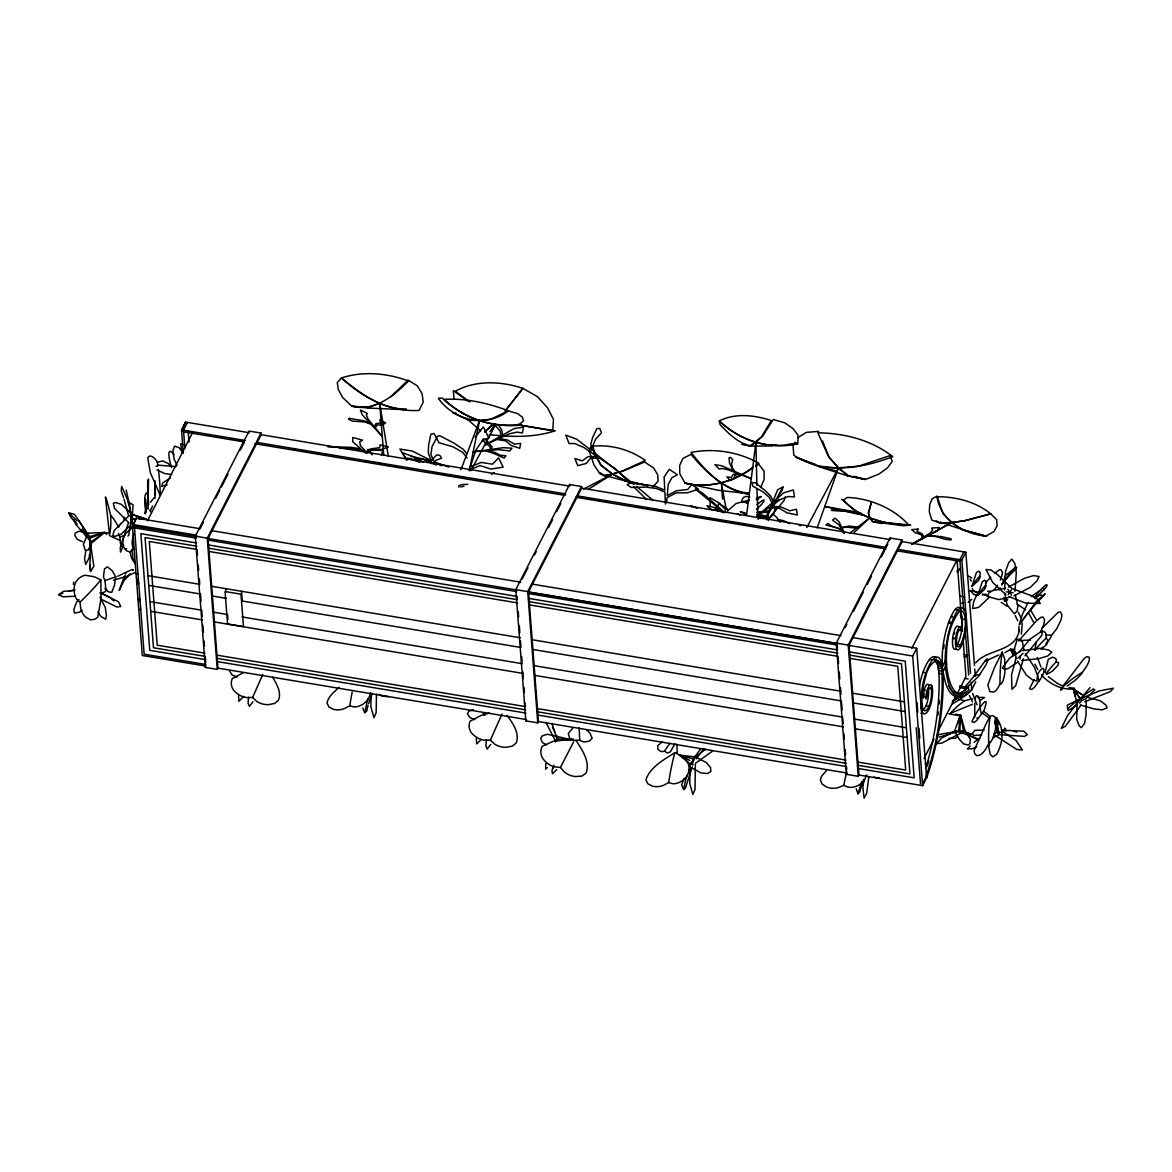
<?xml version="1.0" encoding="UTF-8"?>
<svg xmlns="http://www.w3.org/2000/svg" width="1172" height="1172" viewBox="0 0 1172 1172"><rect width="100%" height="100%" fill="white"/><g stroke="black" fill="none" stroke-linecap="round" stroke-linejoin="round"><path stroke-width="1.5" d="M376.461 694.19L376.168 712.591L373.956 717.703L370.879 706.731L371.055 694.073M695.362 763.822L695.04 789.401L692.828 794.513L689.751 783.541L690.03 763.646L679.57 755.149L695.304 756.951L692.711 761.947L692.813 765.155M1086.224 700.343L1086.063 714.817L1084.583 723.344L1081.404 727.68L1079.148 725.805L1076.672 719.095L1077.141 704.46M1018.966 626.185L1018.908 631.503L1019.347 629.716C1015.992 652.262 987.908 648.497 975.646 662.854M154.968 498.32L155.129 480.872M145.255 513.658A111.047 92.295 8 0 0 144.727 498.613L144.713 498.627A9.405 2.036 -89.9 0 1 146.031 493.266L146.94 492.958L148.082 495.727L145.255 513.658L145.914 512.032M545.83 763.529L545.61 769.154L547.236 767.601M953.656 732.983L959.839 731.108L960.513 715.081L955.576 714.188M1004.594 589.912L1005.517 571.438L1008.696 562.78L1011.832 559.103L1014.908 563.6L1016.3 572.844L1014.996 591.274M725.248 511.358L725.38 509.278L719.198 503.594L726.699 508.252L728.281 510.582M766.635 519.723L767.748 512.311L771.029 508.414M131.85 524.045L133.037 504.736L128.466 502.217L129.638 504.165M974.811 703.083L974.65 717.528M248.596 697.208L248.083 703.273L249.431 706.394L252.888 701.808M486.409 739.854L485.897 745.919L487.244 749.04L490.702 744.44M115.75 576.785L114.504 585.15L111.779 592.329L108.307 591.831A9.259 6.475 75 0 1 105.685 587.699L104.997 580.536A9.317 6.285 -86.6 0 1 103.517 576.023L104.513 568.801L107.414 566.867L112.116 570.603L115.75 576.785A111.135 12.995 -10.9 0 1 104.997 580.536M666.575 502.671L667.029 497.675L676.141 492.855L687.407 492.782L698.497 489.178L691.744 484.593L687.715 489.515L676.332 490.79L667.22 495.61L668.245 484.344L671.878 477.737L677.387 474.807L669.329 469.327L664.114 476.931L664.773 490.189L656.247 486.6L645.933 484.739L629.979 483.142L627.108 484.666L631.21 487.449L645.699 487.098L656.349 488.46L664.861 492.064L665.462 504.121M923.741 696.813L923.976 694.747A7.208 2.022 -80.6 0 1 924.195 693.414M930.92 688.55A7.208 2.022 -80.6 0 0 926.949 695.245L926.07 698.981L925.821 697.267A10.372 2.901 -80.6 0 1 928.429 686.953A10.372 2.901 -80.6 0 1 931.74 685.723A14.123 3.956 -80.6 0 1 929.22 708.518A20.569 5.757 -80.6 0 1 921.016 705.734A28.172 7.896 -80.6 0 1 925.983 672.787A39.072 10.944 -80.6 0 1 932.546 659.953A35.6 9.977 -80.6 0 1 942.347 666.106L942.962 672.083A92.442 25.901 -80.6 0 1 926.569 777.856L922.613 785.65L858.915 775.014L858.256 776.318L846.301 774.326L836.281 643.091L890.061 537.992L902.001 539.984L902.132 541.611L849.011 645.406L858.915 775.014M90.127 564.889L90.61 571.409L93.877 566.266L89.453 536.717L74.525 514.405L68.738 512.779L70.906 517.453L77.22 524.162M1045.116 672.582L1048.237 659.382L1052.617 657.14L1055.708 658.518A9.435 4.981 -50.6 0 1 1056.192 661.784A108.132 95.284 -30.2 0 0 1046.157 673.68M139.556 519.137L146.295 519.079L132.011 514.332L128.774 535.296L127.851 536.029M1020.079 659.118L1020.46 655.807L1023.068 653.346M1004.931 597.896L1004.565 600.987L1007.671 599.83M943.709 648.438L944.149 644.82M145.973 511.358L144.713 498.73M89.555 554.341L89.101 557.916L85.688 564.465L84.56 559.059L85.864 550.488M90.449 547.192L91.138 541.83L88.017 534.681L78.876 520.544M746.593 514.962L755.955 442.342L761.639 436.629L771.352 420.543C754.753 415.152 735.371 412.72 719.315 420.953L720.091 424.63C728.471 433.479 738.038 443.089 750.285 445.8L762.401 436.511L773.315 419.473L784.888 422.902L793.005 428.586L798.059 435.295L797.927 442.635C769.799 450.59 740.045 440.833 719.315 420.953C740.118 440.701 769.521 450.136 797.78 443.851L787.481 444.554M868.833 776.889L866.709 793.268L864.116 798.191L862.87 787.394L863.867 780.318M1012.535 656.261L1012.857 654.005M118.489 533.407A9.317 6.285 -86.6 0 0 119.822 536.908L120.511 544.072A9.259 6.475 75 0 0 121.39 545.932M367.862 698.541L364.712 712.708L362.763 707.976M686.733 775.366L683.584 789.518L681.635 784.786L684.375 778.281M73.353 584.359L73.719 582.001M1001.811 584.755L1005.986 574.866L1010.191 571.833A10.738 1.392 -40.3 0 1 1013.604 569.695L1014.806 570.09A128.817 121.199 47.9 0 0 1001.811 584.755C1003.715 582.337 1015.684 563.498 1016.695 567.731A10.753 0.982 -44.9 0 1 1014.82 570.09M136.201 519.167L131.147 519.196L132.011 514.332M995.731 722.626L996.566 717.967C1004.58 728.764 1002.968 743.151 996.669 754.314L992.801 756.936L990.164 754.241L988.802 747.018L989.725 742.081M976.232 702.76A101.949 52.579 5.6 0 1 975.148 699.772C976.159 690.03 980.861 699.889 979.924 704.431A11.105 3.062 78.7 0 1 979.675 707.595M469.313 470.807L479.568 420.631L490.951 419.18L508.267 410.845L517.628 413.628L522.375 417.173L523.562 420.909L519.342 424.454C491.039 427.941 462.53 417.847 442.152 398.026L438.328 398.304C453.798 420.294 485.809 428.425 508.326 410.845C488.006 402.978 466.104 398.202 444.232 399.344C464.786 419.078 493.515 428.19 521.716 425.055L518.478 424.381M1019.391 624.471L1036.883 600.855L1045.087 593.823L1041.762 597.647A218.915 213.612 65.7 0 0 1019.391 624.471L1022.16 614.948L1027.991 602.598M1021.354 634.155L1022.306 623.24M674.838 743.751L670.516 751.633A9.259 4.043 -49.6 0 1 667.102 752.995L664.524 751.106A111.135 88.222 -78.6 0 1 670.032 743.326M773.037 501.22L777.651 489.72L782.911 487.01L782.222 490.248L778.662 495.463M861.816 781.607L857.948 793.796L856.205 788.727M972.042 586.205L976.393 572.595L978.752 571.203L980.056 572.244A8.746 3.457 -56.7 0 1 979.646 576.272A80.531 70.745 -1.3 0 0 972.042 586.205L978.224 580.814A8.805 1.729 -51.5 0 0 980.026 576.858L979.646 576.272M977.931 595.215L982.283 581.605L984.656 580.228L985.945 581.253A8.746 3.457 -56.7 0 1 985.549 585.282A80.531 70.745 -1.3 0 0 977.931 595.215L984.114 589.838A8.805 1.729 -51.5 0 0 985.93 585.868L985.549 585.282M1036.297 641.729L1034.861 650.343A111.047 86.669 -13.8 0 1 1046.025 638.227A9.405 5.552 -59 0 0 1045.028 632.309L1042.802 631.21L1040.751 631.664M370.762 692.711L368.081 699.904L363.496 703.845A18.649 12.218 -53.9 0 1 353.871 706.936L349.798 705.764L344.348 708.65A18.649 14.474 -40.1 0 1 333.39 709.28L328.951 706.95L327.003 702.995C328.394 696.285 334.298 691.788 339.118 687.378M995.16 724.12L996.566 717.967L999.159 724.237M368.096 705.207L366.646 711.228L364.712 712.708M756.76 514.801L766.444 517.658L768.832 510.904L773.124 506.524L775.454 507.359L773.857 513.732L768.29 519.518M1023.405 658.781L1015.626 685.825L1011.934 689.297L1011.524 674.867L1016.139 657.932M553.184 766.429L551.968 770.722L552.525 773.725L556.671 769.682M118.694 527.166L118.987 526.155M931.74 685.723L930.92 688.55A10.958 3.062 -80.6 0 1 928.957 706.233L929.22 708.518M866.797 774.985L863.53 781.929L858.446 785.343A18.649 13.463 -47.1 0 1 848.045 787.159L843.737 785.387L837.965 787.687A18.649 15.412 -31.1 0 1 826.597 786.998L822.129 784.083L820.371 779.849L821.469 776.406L826.568 770.414M129.125 530.931L130.663 525.891M131.953 515.753L132.729 519.167L131.689 522.522L129.359 502.891L128.466 502.217M128.539 522.595L120.247 547.69L120.496 552.144L123.602 544.877M553.052 768.319L553.99 765.331M368.682 703.522L372.198 693.399M692.227 766.84L685.517 788.038L683.584 789.518M688.491 770.37L691.436 762.064M785.328 496.708L783.922 500.678L779.307 506.099M817.162 527.913L838.463 467.848L828.97 457.021L822.524 440.994M957.509 723.461L960.513 715.081L965.113 731.035L970.328 739.21L969.991 743.839L967.969 744.967L963.662 743.912L959.341 739.356L954.55 731.167L960.513 715.081L963.706 731.548L971.412 734.375M1041.762 597.647L1041.996 595.142L1038.685 595.42A18.488 3.721 -42.4 0 0 1035.11 597.398M1062.638 686.558L1084.144 658.518L1086.678 656.701L1089.096 657.17L1089.374 659.587A18.649 5.64 -47.8 0 1 1085.726 667.601L1081.097 674.252A18.649 2.534 -37.8 0 1 1074.724 680.624L1067.121 686.089M381.34 455.014L382.995 450.634L367.451 449.462L372.271 454.795M460.889 469.826L479.568 420.631L468.17 420.03L452.802 412.69L456.304 413.233M863.588 779.336L859.603 792.257L857.948 793.796M957.172 572.361A87.797 82.597 47.9 0 1 958.242 571.321L958.154 570.823M1035.198 598.775A186.7 175.639 47.9 0 1 1044.018 589.75L1043.842 588.681M949.496 622.962L949.979 621.746M124.481 576.214L119.222 590.41L123.983 580.58A101.949 42.514 35.2 0 0 125.389 575.774M782.911 487.01L766.444 517.658L771.718 504.502M1000.331 580.067L1001.005 578.382A17.375 7.97 -57 0 0 1002.382 572.2L1000.961 569.68L999.042 569.929L994.808 573.255M760.657 487.64L764.144 479.26L764.071 471.085L758.753 464.273L755.75 466.09M689.18 766.884L690.542 763.617M589.589 449.535L590.629 447.133L592.329 450.151M555.323 742.023L556.773 738.741L552.041 723.446M994.501 722.597L996.566 717.967L999.027 734.551L992.992 737.877M150.294 510.846L152.536 506.055M952.44 703.771A92.442 58.644 -4.4 0 0 971.749 689.619A92.442 25.872 -80.5 0 1 945.496 667.19L946.478 665.095C945.877 647.091 947.826 626.932 958.886 612.033A25.008 7.003 -80.5 0 1 965.215 619.519A17.404 4.878 -80.5 0 1 960.395 644.878L960.513 647.442A14.123 3.956 -80.5 0 1 955.605 639.15A10.372 2.901 -80.5 0 1 958.227 628.822A10.372 2.901 -80.5 0 1 961.523 627.591L961.128 630.683L960.41 629.95A7.208 2.022 -80.5 0 0 956.586 638.462L952.631 638.652A10.372 2.901 -80.5 0 1 958.125 626.434M988.743 743.575L985.93 748.82A18.649 7.94 -70.5 0 1 979.572 755.193L976.642 755.676L974.591 753.449L974.093 750.519L986.765 722.348L990.091 716.502L992.435 715.55L995.174 717.088L995.673 728.339L994.222 734.155A18.649 4.849 -80.5 0 1 990.574 742.169L988.743 743.575A225.507 155.627 34.8 0 1 990.091 716.502L984.011 711.448M942.493 666.414L942.156 660.232A35.6 9.962 -80.5 0 1 948.588 622.405A39.072 10.929 -80.5 0 1 955.151 609.572L958.139 610.07A28.172 7.882 -80.5 0 1 966.211 617.512L965.215 619.519L962.227 619.021A25.008 7.003 -80.5 0 0 959.004 610.612M999.13 590.058L1000.199 587.963M205.32 667.41L195.299 536.175L249.079 431.076L261.019 433.069L261.151 434.695L208.03 538.49L217.933 668.113L217.274 669.402L205.32 667.41L205.994 666.121L142.295 655.485L132.377 525.876L136.362 518.097L200.06 528.718L203.357 522.302M183.315 453.315L181.514 429.86L185.498 422.067L249.197 432.702M181.645 431.472L185.498 422.067M187.491 422.403L183.506 430.183L184.883 448.187M147.423 520.837L192.633 432.468M215.663 498.232L219.765 490.218M221.405 487.01L227.983 474.177M240.289 450.107L244.391 442.093M217.274 669.402L207.239 538.168L261.019 433.069M515.783 589.633L569.563 484.534L581.517 486.527L581.634 488.153L528.513 591.948L538.417 721.556L537.758 722.86L525.818 720.868L515.783 589.633L527.722 591.626L581.517 486.527M522.199 578.968L527.942 567.731M534.52 554.898L536.161 551.69M548.467 527.634L552.569 519.606M556.685 511.593L560.787 503.564M525.818 720.868L526.477 719.564L217.933 668.113M774.707 502.759L773.183 505.762L778.677 499.345M845.159 627.606L846.799 624.398M853.363 611.564L863.207 592.314M867.324 584.301L871.426 576.272M881.271 557.022L885.373 548.994M577.65 495.932L886.193 547.397L887.79 544.277M858.256 776.318L848.22 645.083L902.001 539.984M849.129 647.032L849.788 645.728M846.301 774.326L846.975 773.022L538.417 721.556M911.816 648.336L957.026 559.982L962.461 631.063M963.838 551.895L959.853 559.689L963.706 610.041M922.613 785.65L912.71 656.027L916.694 648.248L852.996 637.627M970.489 673.197L961.846 560.011L965.831 552.232L902.132 541.611M940.691 663.572L942.171 660.656M942.391 666.472L946.126 659.191L946.551 664.861L942.947 671.937M924.019 758.562L933.894 739.283M937.996 731.255L965.948 676.625L963.018 638.344M922.496 784.024L926.481 776.245M975.734 681.84L971.749 689.619L971.192 682.324M951.972 617.336L952.484 616.369M806.805 527.532L838.463 467.848L858.519 466.192L890.222 455.556L892.2 461.329L887.6 467.775L878.927 474.103L865.39 479.451L847.927 475.964L819.975 467.042L795.876 457.168L815.36 464.361M1040.516 631.869L1043.065 626.375A18.679 8.57 -57 0 0 1044.53 619.739L1043.021 617.029L1040.956 617.292L1036.4 620.867L1018.571 640.967M921.016 705.734L922.012 703.859A25.008 7.003 -80.6 0 1 925.69 676.815C927.638 664.055 942.229 650.343 941.951 673.871A89.277 25.008 -80.6 0 1 928.707 768.407L926.363 775.293L926.569 777.856A92.442 58.644 -4.4 0 0 926.715 774.824M1005.737 598.789L1004.565 600.987L1004.067 597.53M470.836 470.748L495.683 424.44M978.224 591.948L973.727 601.47L972.555 608.634L978.679 607.36L989.783 596.812M1002.221 652.072L994.501 667.513L987.776 685.063L989.93 691.67L994.09 691.949A18.752 7.457 -79.1 0 0 1000.038 683.745A222.109 186.407 38.1 0 1 1002.221 652.072L1004.8 659.484L1004.8 673.006A18.664 3.633 -85.9 0 1 1002.558 681.855L1001.269 683.789L1000.024 683.745M981.491 713.938L977.228 719.872A9.259 3.487 -54 0 1 973.888 722.523L972.028 721.674C973.888 714.964 992.362 687.73 983.938 710.422A9.317 2.901 -67.7 0 1 981.491 713.953A111.135 31.175 34.3 0 1 980.202 707.199M1038.963 680.976A111.135 31.175 34.3 0 1 1037.674 674.222C1044.062 663.162 1045.981 670.238 1041.395 677.46A9.317 2.901 -67.7 0 1 1038.963 680.976L1034.7 686.909A9.259 3.487 -54 0 1 1031.36 689.561L1029.485 688.711L1034.334 679.452M132.817 570.632L133.344 569.724L131.982 569.533L117.786 576.228M923.389 698.102L922.833 696.769A10.372 2.901 -80.6 0 1 925.441 686.455A10.372 2.901 -80.6 0 1 928.751 685.224M1006.279 598.086L1004.565 600.987L1007.085 599.273M1008.125 594.761L1011.275 589.809M429.67 462.413L436.643 454.868L439.822 455.41L441.566 458.193L434.871 460.743L431.97 463.76M795.026 442.137L793.048 445.17L793.81 455.278C823.696 474.85 861.288 468.727 892.727 456.684C871.763 440.013 844.309 433.201 817.88 432.805L828.853 457.153L838.463 467.848L847.927 475.964M973.727 676.478L986.399 659.177L987.307 658.84L987.703 660.539A15.558 3.926 -55.6 0 1 985.916 664.934L979.646 674.618A15.529 3.164 -42.5 0 1 977.477 677.416L968.189 686.279L964.615 687.525L973.727 676.478A145.768 31.087 38 0 1 979.646 674.618M997.621 585.18L994.12 589.97M489.955 431.604L495.038 424.074M693.121 759.309L700.329 749.186M696.417 758.767L703.786 748.542M1080.965 705.251L1065.319 726.288L1061.305 728.369L1067.663 715.447L1080.364 698.732L1099.541 690.865L1113.4 688.228L1110.323 691.597L1084.686 701.794M1034.744 597.559C1034.7 596.123 1049.218 579.569 1046.743 586.322A15.588 1.436 -44.9 0 1 1044.018 589.75M130.107 573.797L127.411 577.02A11.105 1.216 -51.5 0 1 123.983 580.58M475.129 437.01L483.391 426.916L488.856 438.02L482.293 440.775L475.993 449.843L470.236 466.969L481.062 462.442L492.606 464.156L498.583 457.812L503.169 467.115L490.922 469.108L480.007 465.577L469.181 470.104M1041.762 628.485L1058.316 612.18L1060.382 611.916L1061.905 614.626A18.679 8.57 -57 0 1 1060.426 621.277L1056.792 628.573L1051.636 635.268A18.796 7.428 -42.6 0 1 1048.354 641.084L1045.878 644.161M1079.602 703.185L1081.727 700.592L1086.239 698.527M504.898 411.064L522.976 388.357C501.25 381.178 475.832 379.86 455.293 391.228L469.84 401.923M150.514 502.158L154.396 497.485M243.703 696.388L238.898 701.252L238.531 695.67M480.564 740.162L476.696 743.898L476.33 738.316M1019.23 651.954L1030.085 639.077L1042.245 630.844L1041.805 635.327L1024.943 655.807M958.242 571.321L959.809 568.918L956.923 570.94M1079.529 699.904L1090.033 687.612M769.447 517.57L778.149 507.447M505.645 410.522L522.873 388.313L537.45 396.663L547.456 407.636L553.462 419.4L552.788 430.813L519.826 425.084M727.504 510.992L736.045 503.564L741.422 502.099M78.905 599.493L76.663 602.012L73.836 609.323L74.349 613.029L79.359 612.253L82.113 610.187M985.418 582.938L990.721 577.254M653.126 486.673L658.122 481.165L657.682 474.631L653.566 467.98L644.615 462.017L622.508 471.305L604.562 475.92L599.786 473.635L593.97 464.918L589.077 450.751M1077.2 702.643L1083.954 695.362L1093.3 688.931L1094.838 689.839L1087.426 697.281M968.541 686.558L965.889 689.4A89.277 24.978 -80.5 0 1 948.646 685.723M119.354 525.173L120.965 523.474M970.196 745.978L967.339 748.893L972.599 748.703L976.759 746.623M390.965 396.737L408.032 380.109L417.32 385.837L422.052 393.602L423.253 402.069L419.093 410.449C389.705 412.105 362.426 397.528 341.477 377.941L337.287 382.541L338.312 389.573L342.795 397.63L351.776 406.157C374.337 412.017 393.807 395.916 408.559 380.988C387.287 373.121 363.13 370.806 341.36 377.985C359.877 392.898 381.427 409.643 406.435 408.984M100.777 532.777L104.425 532.513L91.24 543.369L88.457 549.8L85.395 550.562L83.388 544.438L87.9 533.172L104.425 532.513L106.652 534.461M974.122 742.272L979.792 738.155M1017.853 658.268L1020.46 655.807M1062.784 688.579L1060.616 690.22L1061.715 687.92A225.507 155.627 34.8 0 1 1082.166 672.391M129.418 526.331L120.906 534.329L114.944 536.351L112.776 535.677L114.124 530.535L129.257 515.46M854.168 532.469L869.741 517.863L883.468 522.316L908.652 524.895C893.621 508.179 869.551 498.217 847.253 497.426L843.371 500.078C860.321 518.903 886.325 524.631 910.659 525.159L903.187 525.73L872.832 521.657L869.741 517.863L868.481 513.277L871.338 502.363L868.408 512.955L869.741 517.863L872.788 521.745L881.989 523.562L879.22 521.862M1041.41 648.585L1042.977 647.164M1031.214 596.651L1037.323 592.256A15.514 2.007 -40.3 0 1 1041.468 589.56M484.856 431.75L493.295 424.088L484.534 431.941M132.641 527.166L125.36 533.875L123.075 538.285A18.664 10.797 -64 0 0 124.144 547.969L126.649 550.84L130.165 551.997A18.752 13.918 -71.7 0 0 135.205 562.941M756.966 504.531L760.262 502.026A7.354 1.392 -36 0 1 763.968 499.873C765.228 501.47 758.548 507.183 756.643 509.63A87.797 11.72 63.3 0 1 756.555 509.029M572.756 728.12L568.317 733.555L569.519 737.789A9.259 7.208 53.6 0 0 573.65 740.484L579.686 740.118A9.317 8.072 35.4 0 0 584.432 741.905L589.252 741.187L592.153 738.14L589.897 733.115L586.264 729.643M968.204 602.291L971.808 599.375M82.641 528.103L89.453 536.717L104.425 532.513L91.138 541.83L76.019 524.675L73.646 519.738L74.158 520.383M1041.205 649.449L1046.464 644.644A9.376 3.765 -52.3 0 0 1047.387 639.238L1046.025 638.227M849.422 533.436L869.741 517.863L856.673 512.018L841.862 499.345L844.909 501.133M951.708 733.306L954.55 731.167L965.113 731.035M712.664 751.003L695.743 763.089M705.734 749.23L692.608 758.738L679.57 755.149L683.173 758.079M157.883 465.855A218.915 178.715 -62.4 0 0 157.312 462.251L162.835 460.904L168.094 463.482A18.488 9.654 64.6 0 1 170.687 465.885M953.612 637.964L952.631 638.652A14.123 3.956 -80.5 0 0 956.059 648.878M75.36 596.255L63.083 596.782L58.6 594.702L63.449 591.347L74.276 590.38M1077.053 705.295L1068.044 710.51L1067.619 708.723L1076.233 701.296L1083.455 697.472M662.297 741.905L657.682 745.714L657.961 749.333L660.568 751.369A9.317 5.831 -44.5 0 0 664.524 751.106M1018.468 661.697L1008.55 668.274L1004.917 669.578L1002.309 667.967L1009.751 657.975L1021.032 650.87M957.524 736.836L955.209 738.331L948.881 738.404M668.67 782.574L663.22 785.46A18.649 14.474 -40.1 0 1 652.262 786.09L647.823 783.76L645.875 779.805C650.313 766.884 663.953 759.72 674.852 752.644C681.562 755.691 688.272 760.716 689.927 768.29L686.953 776.714L682.368 780.669A18.649 12.218 -53.9 0 1 672.743 783.746L668.67 782.574A225.507 113.611 79.8 0 1 674.852 752.644M752.893 467.145C733.936 482.117 708.752 488.841 685.063 483.098L679.804 473.825L679.657 465.46L682.983 458.428L690.997 454.311C706.086 472.404 724.779 490.409 748.967 494.335M755.911 465.211L758.929 463.277C738.58 451.879 714.026 447.894 691.128 452.407C705.515 471.437 724.164 490.819 749.289 493.222M367.217 452.949L371.993 449.96L381.296 449.462L388.43 447.059L380.168 444.833L379.669 447.675L370.953 448.832L366.177 451.821L360.507 445.668L359.687 441.932L362.573 440.13L352.699 437.478L352.772 441.829L361.005 448.993L351.849 447.382L328.028 446.591M588.139 489.413L612.531 474.089L622.508 470.88L645.376 460.493C630.053 449.477 610.524 444.173 591.743 446.312L600.972 465.196L612.531 474.089L625.936 481.209L648.028 485.648M797.971 437.581L806.336 432.38L818.642 431.369M745.319 444.422L741.832 444.305L749.802 446.107L755.955 442.342L756.863 485.355M752.746 467.906C733.423 482.102 708.547 488.739 684.931 483.098L718.187 490.262L749.128 493.705M979.997 700.373L984.627 697.472L981.081 697.355A18.649 2.989 -15.3 0 0 978.063 697.721M491.478 474.264L494.408 472.55M170.614 477.722L162.674 482.981L161.795 486.409L167.127 484.842M1005.019 652.614L1010.498 649.42L1014.849 649.493M985.198 661.242L998.749 654.972M912.226 544.16L921.719 538.973M926.466 536.38L929.63 534.652M934.377 532.059L951.781 522.536L964.864 520.558L990.809 513.863C975.807 501.733 956 496.65 936.955 496.723C940.823 520.866 964.131 534.095 986.721 536.322L961.45 529.275M1008.433 587.099L1024.68 578.206L1033.616 575.569L1038.978 576.478L1036.898 580.843L1030.393 587.348L1013.941 595.889M911.757 544.277L951.781 522.536L964.512 520.895L990.75 513.805L996.61 519.621L997.138 525.759L993.973 531.561L985.828 536.102L962.534 529.847L951.781 522.536L942.991 513.702L937.043 496.034L932.106 498.876L929.718 504.575L929.279 511.71L931.74 520.016L940.867 523.327L951.781 522.536L940.955 523.239L936.091 520.793M756.438 499.521L761.39 496.547L756.467 497.983M583.392 489.178L612.531 474.089L626.302 481.194L647.808 485.618M955.986 730.669L941.614 738.038L936.618 743.693L942.054 743.033L963.706 731.548L959.839 731.108M1046.508 674.559L1052.441 671.102L1057.759 665.55A9.376 2.959 -48.3 0 0 1058.463 662.693L1056.192 661.784M1081.712 698.248L1067.326 705.134L1067.619 708.723M134.868 572.581L127.103 576.243L113.479 580.199M156.066 466.353L158.557 465.196L176.108 466.573M923.785 696.358L922.833 696.769L926.774 696.857M243.219 672.787L232.305 678.573C230.108 683.276 231.543 688.887 235.499 692.154A18.649 17.14 24.1 0 0 246.457 697.545L252.625 697.516L256.888 701.486A18.649 16.672 -8.1 0 0 268.447 704.636L274.6 703.478L278.482 700.182C281.676 692.154 276.68 684.023 272.622 677.27M972.423 704.284L950.36 713.308A225.507 97.979 87 0 1 964.644 700.797L970.68 699.171A18.649 2.989 -15.3 0 1 972.643 698.732M388.357 456.509L379.699 403.168L368.462 407.592L352.054 406.201L368.858 408.076L404.794 409.673M82.641 541.801L77.191 539.281L74.92 535.56L75.169 533.143L79.139 531.194L87.9 533.172L89.555 538.27L104.425 532.513M406.201 460.171L409.482 458.941M58.6 594.702L62.922 593.105M68.752 591.128L75.111 589.912M473.385 709.675L469.005 711.126L467.408 713.777L469.913 717.572L474.792 719.667M100.25 593.31L105.041 591.875L105.905 590.791L105.055 588.154M939.08 737.1L950.404 733.892M489.486 713.089L481.018 715.433L470.104 721.22C467.921 725.922 469.342 731.533 473.312 734.8A18.649 17.14 24.1 0 0 484.27 740.191L490.423 740.162L494.687 744.132A18.649 16.672 -8.1 0 0 506.245 747.282L512.398 746.125L516.295 742.828C519.826 732.925 512.706 723.168 507.11 715.477M982.239 594.98L986.033 594.145M756.834 512.237L768.832 510.904M1010.733 597.017L998.72 599.581L987.278 596.475L988.934 592.842L993.021 590.454L1005.224 588.227M460.64 486.893L464.039 486.263M599.551 472.536L604.767 475.495L612.531 474.089L600.87 465.269L594.043 453.183M937.146 734.873L956.03 731.518M748.688 501.308L741.993 502.349C741.217 499.155 744.191 495.317 747.604 496.694A7.457 2.183 3.1 0 1 749.816 497.118M125.155 548.921L126.605 548.701M960.527 603.404L963.604 602.965M1022.76 650.636L1040.106 648.321L1048.457 650.02L1051.885 652.174L1047.753 655.983L1038.905 658.62L1021.618 660.568M757.317 512.618L767.748 512.311L768.29 520.602M963.999 656.965L966.797 656.628M339.997 448.319L353.006 448.393L362.163 450.004L366.089 453.403M467.804 484.27L461.548 484.666L458.75 485.867L458.955 487.2M981.667 734.961L973.58 735.474L972.262 733.672L975.016 730.229L984.099 730.185M131.147 519.196L135.937 519.152M776.787 444.759L769.74 444.833M757.039 499.609L757.903 499.594A8.277 0.879 -5.2 0 0 757.742 499.345L757.215 499.213A7.53 0.806 -5.2 0 0 756.365 499.14M749.802 446.107L772.275 445.931M139.146 519.137L146.295 519.079L132.26 514.728M575.921 740.265C581.986 749.758 590.454 761.595 586.044 773.227L581.869 776.098L575.657 776.553A18.649 17.053 10.8 0 1 564.377 772.011L560.421 767.455L554.429 766.84A18.649 17.038 45.2 0 1 544.218 760.262C540.6 756.526 539.75 750.798 542.27 746.198L553.155 741.349L573.504 739.019M556.773 738.741L571.833 740.147M1002.192 730.273L1023.698 731.138L1027.302 734.683L1024.401 736.412L999.027 734.551L997.02 732.28L996.566 717.967M407.358 458.442L410.859 458.604M414.361 458.75L423.107 459.116L431.091 461.123M819.975 467.042L838.463 467.848L848.543 475.803L865.39 479.451L854.124 476.33M1001.723 730.39L1006.748 730.698M958.989 715.653L948.837 713.88M327.647 446.473L334.401 446.972M120.672 540.702L109.597 535.604L105.421 496.957L106.432 499.565A18.649 1.392 77.2 0 1 109.157 509.161L110.578 515.211A225.507 117.478 -23.5 0 1 109.963 533.26M1068.952 687.642L1074.592 688.198M388.591 696.739L381.984 696.051L378.908 694.366M489.325 434.622C511.182 437.112 534.095 437.713 555.206 430.769L520.192 425.26M799.158 525.378L800.784 525.613M1013.721 649.801L1010.498 649.42L1013.238 655.412M171.742 474.499L165.032 473.664L156.989 469.987M1006.235 591.816L1013.15 592.724M546.577 744.894L542.431 742.506L540.702 738.653L542.109 735.913L547.412 734.243L571.643 739.825M858.519 512.398L824.78 506.465L842.243 510.567L831.344 510.128L832.12 510.553L843.972 510.977L864.16 515.416M862.46 514.596L839.958 509.893L861.493 513.365M261.151 434.695L569.695 486.16L569.563 484.534M581.634 488.153L890.178 539.618L890.061 537.992M181.514 429.86L245.212 440.482M257.166 442.474L565.71 493.939M898.148 549.39L961.846 560.011M230.488 438.797L234.092 439.397M237.696 439.998L241.315 440.599M293.586 449.315L297.19 449.916M300.808 450.517L304.412 451.117M308.016 451.718L311.62 452.319M315.224 452.919L318.828 453.52M322.432 454.121L326.036 454.721M363.906 461.036L367.51 461.651M371.114 462.251L374.718 462.852M378.322 463.453L381.925 464.053M385.529 464.654L389.148 465.255M392.752 465.855L396.356 466.456M434.211 472.77L437.815 473.371M441.419 473.971L445.023 474.572M448.642 475.173L452.245 475.773M455.849 476.374L459.453 476.975M463.057 477.575L466.661 478.176M504.517 484.505L508.121 485.105M511.739 485.706L515.343 486.307M518.947 486.907L522.551 487.508M526.155 488.109L529.759 488.709M533.363 489.31L536.966 489.911M582.045 497.426L585.648 498.027M589.252 498.627L592.856 499.228M596.46 499.829L600.079 500.429M603.683 501.03L607.286 501.645M637.934 506.743L641.538 507.359M645.142 507.959L648.746 508.56M652.35 509.161L655.954 509.761M659.572 510.362L663.176 510.963M666.78 511.563L670.384 512.164M673.988 512.765L677.592 513.365M708.24 518.478L711.843 519.079M715.447 519.679L719.051 520.28M722.67 520.881L726.274 521.481M729.878 522.082L733.482 522.683M737.085 523.283L740.689 523.884M744.293 524.499L747.897 525.1M778.545 530.213L782.163 530.813M785.767 531.414L789.371 532.015M792.975 532.615L796.579 533.216M800.183 533.817L803.787 534.417M807.391 535.018L811.009 535.619M814.613 536.219L818.217 536.82M841.657 540.732L845.261 541.332M848.865 541.933L852.469 542.533M856.073 543.134L859.677 543.735M863.281 544.335L866.884 544.936M870.503 545.537L874.107 546.137M877.711 546.738L881.315 547.353M911.963 552.452L915.566 553.067M919.17 553.667L922.774 554.268M926.378 554.869L929.997 555.469M933.601 556.07L937.204 556.671M940.808 557.271L944.412 557.872M948.016 558.473L951.62 559.073M183.638 431.809L244.084 441.888M254.895 443.69L565.065 495.434M575.877 497.236L886.047 548.965M896.858 550.781L959.971 561.3L959.15 559.571M948.588 622.405L951.576 622.903A39.072 10.929 -80.5 0 1 958.139 610.07M958.535 627.093L961.523 627.591L960.762 630.507L957.773 630.009M956.835 645.245A10.958 3.062 -80.5 0 0 957.407 644.366L960.395 644.864A10.958 3.062 -80.5 0 1 956.586 638.462M212.015 530.711L520.558 582.176M532.498 584.169L841.042 635.634M196.75 535.208L133.051 524.573L133.169 526.199M195.299 536.175L207.239 538.168M836.281 643.091L848.22 645.083M132.377 525.876L196.076 536.498L196.207 538.124L132.509 527.503L136.362 518.097M208.03 538.49L516.574 589.956M528.513 591.948L837.057 643.413L837.438 648.277M849.011 645.406L912.71 656.027M528.396 592.124L837.16 643.618M933.967 659.763L936.941 660.261M937.922 660.642L934.948 660.144L937.937 665.652L938.962 673.373A89.277 25.008 -80.6 0 1 925.719 767.909M919.449 685.869A28.172 7.896 -80.6 0 1 922.994 672.288A39.072 10.944 -80.6 0 1 929.572 659.455L932.546 659.953M935.842 660.949L938.831 661.433M516.691 591.582L208.147 540.116L208.689 537.201M528.645 593.574L837.189 645.04M936.648 662.136L939.636 662.634M937.351 663.718L940.34 664.202M937.937 665.652L940.926 666.15M196.574 542.988L140.845 533.685L149.752 650.343L205.496 659.631M208.528 544.98L517.072 596.445L517.321 599.683L208.763 548.218M529.012 598.438L837.555 649.903M849.51 651.896L905.238 661.184L914.16 777.842L858.417 768.539M938.406 667.923L941.394 668.421M196.823 546.225L145.064 537.596L153.488 647.764L205.246 656.393L205.745 662.869M529.261 601.676L837.804 653.141M849.744 655.133L901.502 663.762L909.926 773.93L858.168 765.301M938.757 670.516L941.731 671.014M209.012 551.455L517.57 602.921M529.51 604.913L838.053 656.379L838.581 663.352M849.993 658.371L897.767 666.341L905.692 770.033L857.919 762.064M938.962 673.373L941.951 673.871M964.585 678.383L968.204 678.984M922.994 672.288L925.983 672.787M967.969 687.393L959.678 686.016L959.809 687.627L966.446 688.74M211.678 586.293L520.222 637.758M136.04 573.679L138.032 574.016M147.98 575.672L199.738 584.301L199.343 579.071M532.176 639.751L840.72 691.216M852.659 693.209L904.418 701.838M136.772 583.392L138.765 583.729M148.727 585.385L200.485 594.028L201.027 601.221M212.425 596.021L226.357 598.335M532.908 649.478L841.467 700.944M853.406 702.936L905.165 711.565M138.018 599.595L140.01 599.918M149.957 601.588L201.716 610.216L202.214 616.706M213.656 612.209L227.602 614.538L227.969 619.402M241.959 616.926L522.214 663.674M534.154 665.667L842.697 717.132M854.637 719.125L906.396 727.753M138.765 609.323L140.757 609.66M150.705 611.315L202.463 619.944M214.403 621.936L522.946 673.402M534.901 675.394L843.444 726.86M855.384 728.852L907.143 737.481M204.997 653.156L157.224 645.186L149.298 541.493L197.072 549.463L197.467 554.693M216.937 655.148L525.495 706.613L525.217 703.112M537.435 708.606L845.979 760.071M217.186 658.386L525.73 709.851M537.684 711.843L846.228 763.309M217.435 661.623L525.979 713.089M537.933 715.081L846.477 766.547L846.726 769.784M205.862 664.495L144.156 654.196L134.502 527.825M873.667 777.124L879.601 778.12M757.332 514.23L767.528 516.207M963.692 654.416L967.706 655.588M411.152 456.362L421.627 458.633L436.38 464.962M968.365 590.278L977.844 592.402M105.758 532.557L108.923 533.26M745.158 512.867L740.221 511.725L746.549 514.845M434.285 461.929L448.905 467.115M632.983 482.102L638.125 483.391M959.765 595.947L963.267 596.841M604.767 475.495L626.302 481.194M1086.62 697.164L1100.405 700.797L1105.972 705.134L1107.101 707.888L1102.134 709.807L1093.769 708.884L1080.232 704.958M1013.458 731.108L1016.871 732.148M830.318 469.283L835.504 470.88M823.623 467.101L828.575 468.756M946.698 524.367L959.809 528.718M975.91 595.024L973.566 594.233L970.812 591.128M964.644 700.797L960.601 699.699A18.649 4.937 -2.6 0 0 958.945 699.45M982.385 594.014L988.45 596.152M968.512 576.141L971.866 577.986M965.918 732.339L970.65 734.082M977.316 738.624L958.506 731.606L960.513 715.081L960.732 718.407M940.545 522.053L945.159 523.781M690.103 766.942L689.37 766.678L694.381 758.811L694.776 756.277L695.304 756.951M1009.019 596.651L1025.852 603.155L1040.238 603.463L1037.777 599.288L1030.774 595.435L1012.066 588.564L997.548 574.632L990.882 569.944L986.004 569.489L992.64 582.352L1006.001 594.761M419.972 462.457L411.694 459.102L405.629 458.076L402.186 452.597L414.053 457.021L423.033 462.266M1004.448 728.149L1005.591 728.618L1002.426 732.339L997.02 732.28L993.578 734.434L1016.871 749.523L1022.365 749.919L1016.109 740.543L1001.884 731.035M976.774 592.505L973.126 590.234L972.247 588.417M236.993 677.02L232.1 674.926L229.595 671.131M1063.37 686.162L1057.964 683.803L1048.325 676.713M746.74 503.315L743.634 501.25M969.522 735.708L976.803 739.21M100.25 592.68L109.758 597.383L113.918 600.943M100.499 592.842L118.475 601.807L120.789 606.51L116.819 606.993L100.499 598.921M756.79 516.339L761.024 518.463M433.625 461.797L441.507 465.753M696.871 757.742L706.262 762.489L710.569 767.572L710.833 771.542L707.463 773.549L700.856 772.875L691.641 767.792M679.57 755.149L689.795 760.438M100.851 579.906L94.273 576.727L84.97 575.247C78.377 576.873 73.572 583.011 74.158 589.853A18.649 11.867 -70.3 0 0 76.869 599.463L80.033 602.115L80.692 608.224A18.649 14.196 -83.6 0 0 86.23 617.571L90.566 619.871L94.888 619.241L97.774 617.146L101.026 598.614L100.851 579.906A225.507 117.478 -23.5 0 1 80.033 602.115M723.52 512.589L715.067 509.146L713.147 510.391L708.591 507.564L706.95 505.703L716.107 507.945L722.523 511.402L695.494 489.178M1015.128 652.013L1010.498 649.42L1013.502 653.522M1017.252 604.21L1025.529 609.836M737.349 513.556L740.089 515.153M758.108 515.9L762.65 518.595M695.787 489.017L703.244 493.661L724.809 512.691M1080.921 693.883L1073.274 689.004C1061.1 689.869 1049.174 683.979 1041.41 674.764M1016.197 653.068L1010.498 649.42L1015.904 653.698M697.223 508.355L690.879 505.645L691.568 506.787M1001.254 602.335L1006.865 606.188M982.854 713.47L989.637 718.29M467.628 401L453.315 390.54L454.003 399.388M493.778 423.956L500.107 430.827L501.001 435.969L484.549 445.199L497.031 439.471L505.718 440.906L511.197 445.463L519.738 448.29L520.602 443.397L514.259 444.056L507.652 440.027L498.964 438.577L509.512 433.743L517.16 432.116L522.419 432.995L523.43 427.165L514.142 428.586L502.612 435.061L501.733 429.919L498.422 424.865M789.532 523.576L784.171 520.939A17.375 5.098 3.1 0 0 777.446 519.548M772.67 514.039L776.523 517.16L780.244 522.39M480.579 430.857L467.862 419.532M1083.69 695.699L1073.274 689.004L1076.599 701.149M633.744 484.124L593.955 452.392L593.032 445.36L595.537 439.251L601.5 432.79L599.815 428.513L596.944 428.556L592.695 437.346L590.893 443.734L591.816 450.766L576.624 439.178L565.783 435.149L569.065 443.573L574.588 443.485L583.671 447.411L597.163 456.494L588.066 456.641L582.22 460.874L574.939 458.56L577.693 465.621L586.147 463.497L590.542 458.311L599.654 458.164L615.622 468.917L629.833 482.952M636.543 486.453L653.273 500.488M76.986 520.939L68.738 512.779M128.964 522.888L114.504 508.384L113.362 503.257L115.545 502.51L121.449 504.37L130.693 513.087M110.578 515.211L112.966 517.936A18.649 3.721 65.3 0 1 117.581 525.466M633.7 486.79L646.607 499.536M183.315 444.627L180.664 443.748L181.763 451.996M970.123 579.115L971.339 581.078M182.246 451.367L178.935 447.601L174.569 446.093L172.929 450.561L174.086 458.985L177.031 465.24M461.431 411.768L463.57 414.361M82.714 528.235L88.017 534.681M466.793 453.623L463.438 449.462L454.267 443.25L439.529 435.618L436.116 437.039L438.899 442.694L453.037 446.84L462.75 452.377L467.218 457.93M81.762 529.847L87.431 536.952M1080.364 698.732L1073.274 689.004L1075.281 696.446M1080.672 699.142L1073.274 689.004L1075.105 691.524M1030.862 610.597L1036.195 619.592M482.908 712.796L484.812 715.609M97.921 612.004L100.953 616.516L105.685 619.182L106.403 615.74L105.363 607.667L100.03 597.178M1025.368 653.624L1034.422 667.278L1037.542 675.673L1036.927 681.005L1032.825 680.112L1026.291 674.955L1017.516 661.052M157.312 462.251C155.715 459.321 150.866 453.081 147.745 457.622L150.28 472.463L160.256 495.39A218.915 178.715 -62.4 0 0 158.396 469.474M1028.928 613.601L1033.645 622.435M405.409 457.769L399.886 449.066L412.236 451.03L430.988 460.464L428.293 452.758L428.6 445.14L430.886 434.226L433.889 433.479L436.702 437.918L432.043 446.605L430.93 454.091L433.083 460.259M1011.524 595.2L1007.876 589.355M844.045 533.319L842.302 530.433L837.028 527.869L825.908 525.041L828.003 523.459L830.963 525.788L841.745 529.539L838.786 524.66L832.472 520.075L834.977 518.171L839.064 521.73L841.686 527.371L849.173 526.082L857.845 527.107L856.556 528.074L845.188 527.092L842.053 528.162L844.309 532.996M545.844 722.23L555.425 740.909M960.308 615.007L962.446 621.043M135.132 563.732L132.949 558.37L132.202 551.807A15.529 8.16 64.7 0 1 132.919 548.643L132.055 542.87L132.729 537.347A15.558 9.435 79 0 1 134.179 533.949M1034.993 664.216L1037.791 669.71M969.376 695.494L972.57 701.896M552.378 726.992L554.81 731.914M556.436 735.196L558.048 738.477M1018.248 612.223L1020.885 617.659M1015.26 615.593L1017.736 620.823M1041.044 667.117L1037.323 657.448M972.599 693.458L975.148 699.772M123.456 497.514L121.258 490.892L121.668 486.409L127.265 499.082L130.898 512.472M171.566 467.482C170.233 464.185 165.399 444.891 173.236 453.667A15.588 4.219 71.7 0 1 173.939 454.677M123.998 499.155L128.656 515.885M131.821 515.812L132.729 519.167M124.628 517.218L124.847 518.039M1016.153 657.814L1014.234 649.317L1017.252 639.15L1020.504 639.516L1022.365 641.641L1024.035 650.372M1015.245 594.629L1017.882 606.364L1017.149 610.89L1014.425 613.85L1007.114 604.942L1004.829 593.266M126.21 490.16L129.272 503.813M758.211 519.416L756.936 488.944M90.61 571.409L89.658 566.266L90.361 556.847L89.453 536.717L89.555 538.27M726.23 509.527L721.322 482.776L722.597 499.169M717.747 511.212L717.03 506.245L719.813 503.389L709.968 497.675L710.203 505.293M148.639 504.693L147.731 488.255A18.679 1.275 87.2 0 1 147.672 481.238L148.522 479.114L148.024 509.044A216.249 25.301 -10.9 0 0 148.375 508.502M130.048 509.263L130.341 512.662M379.699 403.168L383.742 455.337M965.831 552.232L974.474 665.418M974.752 669.066L975.309 676.361M965.083 628.104L968.673 675.043M968.599 689.107L968.409 686.675L963.443 691.114A89.277 56.637 -4.4 0 1 958.506 694.806M945.496 667.19L945.247 664.099A35.6 9.962 -80.5 0 1 951.576 622.903M938.45 667.937L938.889 673.607M916.694 648.248L926.598 777.856M917.031 702.541L917.764 712.254M919.009 728.457L919.756 738.184M916.226 727.797L920.503 783.687M886.076 545.771L886.193 547.397M839.255 672.054L839.782 679.028M840.456 687.73L840.969 694.454M841.599 702.731L842.141 709.939M842.814 718.758L843.195 723.622M843.972 733.848L844.382 739.093M845.173 749.582L845.583 754.827M527.722 591.626L537.758 722.86M518.229 611.638L518.625 616.853M519.299 625.57L519.826 632.528M520.471 640.996L520.969 647.486L242.282 601.002L241.535 591.274M521.657 656.481L522.067 661.872M522.829 671.776L523.357 678.647M524.016 687.378L524.426 692.623M225.61 588.622L225.859 591.86M193.468 431.853L193.585 433.464M188.165 431.237L189 442.078M198.273 565.138L198.669 570.368M202.859 625.189L203.401 632.177M204.06 640.923L204.47 646.168M137.197 578.865L137.446 582.103M138.677 598.291L138.926 601.544M155.363 495.024L154.66 482.542M557.696 736.646L557.813 739.385M676.947 744.279L677.196 752.776M125.682 573.123A101.949 42.514 35.2 0 1 125.609 574.016M132.524 549.023A222.109 149.137 -33.9 0 1 130.165 551.997M150.573 511.812A18.796 0.762 73.6 0 1 150.045 509.893M124.877 535.223A111.135 12.995 -10.9 0 1 119.837 536.908M123.939 517.951A108.132 101.495 3 0 1 124.173 519.797M132.919 548.643A145.768 52.315 -2.9 0 1 134.56 549.346M741.993 502.349A85.424 67.815 -78.6 0 1 749.421 499.975M977.14 704.753A101.949 52.579 5.6 0 1 976.672 703.757M1045.951 635.077A216.249 60.666 34.3 0 1 1051.636 635.268M1020.109 640.732A216.249 60.666 34.3 0 1 1030.422 640.205M987.542 591.215A201.115 56.417 34.3 0 1 991.014 591.303M977.258 717.718A11.178 4.366 -89.8 0 1 976.877 718.246M579.041 727.885A111.135 39.789 -80.9 0 1 579.686 740.118M573.504 742.052A225.507 1.099 -62.6 0 1 560.421 767.455M349.798 705.764A225.507 113.611 79.8 0 1 352.171 692.095M490.423 740.162A225.507 23.923 -69.3 0 1 502.012 714.1M968.878 689.883A89.277 24.978 -80.5 0 1 946.478 665.095M965.699 692.374A92.442 25.872 -80.5 0 1 942.918 670.091M966.211 617.512A20.569 5.757 -80.5 0 1 960.513 647.442M962.227 619.036A17.404 4.878 -80.5 0 1 957.407 644.38M954.272 633.993A7.208 2.022 -80.5 0 1 954.623 632.777M960.337 608.034A28.172 7.882 -80.5 0 1 961.025 608.839M955.151 609.572A28.172 7.882 -80.5 0 1 959.59 607.521M252.625 697.516A225.507 23.923 -69.3 0 1 262.777 674.589M843.737 785.387A225.507 97.979 87 0 1 846.799 771.63M957.202 695.685A89.277 56.637 -4.4 0 1 954.521 697.399M959.956 696.329A89.277 56.637 -4.4 0 1 953.319 700.666M959.399 697.018A92.442 58.644 -4.4 0 1 952.265 701.339M925.426 763.412A92.442 58.644 -4.4 0 1 926.041 766.385M929.572 659.455A35.6 9.977 -80.6 0 1 936.545 657.946M922.012 703.845A17.404 4.878 -80.6 0 0 928.957 706.247L925.968 705.734A17.404 4.878 -80.6 0 1 922.891 709.983M939.417 700.402A92.442 25.901 -80.6 0 1 939.124 704.064M938.303 712.078A92.442 25.901 -80.6 0 1 937.922 715.198M928.751 761.082A92.442 25.901 -80.6 0 1 927.272 766.166M922.598 713.045A20.569 5.757 -80.6 0 1 920.928 713.323M928.224 688.916A10.958 3.062 -80.6 0 1 925.968 705.734M924.825 690.909A7.208 2.022 -80.6 0 1 925.206 689.825M491.83 446.722L491.551 449.359L503.271 447.689L511.93 448.187L509.791 450.912L498.027 449.608L487.523 450.619L495.024 452.451L500.122 455.278L505.967 455.762L504.165 458.047C494.218 453.784 484.637 448.026 473.166 451.996L489.896 449.594L490.189 446.972L482.366 440.291L483.465 438.899L485.823 439.485L491.83 446.722M734.917 475.202L734.229 478.586L730.478 480.637L726.86 476.931L731.372 477.502L733.115 474.513L737.803 473.503L727.958 469.738L722.011 468.448L719.168 469.049L714.847 464.625L721.747 465.797L733.247 470.807L729.555 463.13L729.043 457.739L730.522 457.417L732.734 459.673L731.621 463.922L732.207 467.628L734.859 471.51L751.267 478.659L739.62 474.191L734.917 475.202M918.072 529.129L917.075 531.502L922.174 533.802L923.873 536.966L930.378 532.894L932.634 530.008L931.608 528.089L939.212 527.517L937.161 531.004L928.517 535.501L941.673 536.688L950.917 538.739L951.459 539.75C943.299 540.424 935.783 534.622 927.301 536.131L914.966 542.548L922.672 537.714L920.972 534.549L915.2 532.689L911.699 529.627L918.072 529.129M349.256 418.345L348.729 419.283L352.289 421.1L364.961 421.993L371.099 424.381L382.277 436.438L375.318 427.97L376.974 424.997L382.365 425.055L385.676 422.872L379.816 419.884L380.666 422.989L375.904 423.678L374.249 426.652L368.36 419.488L366.367 415.328L367.378 413.511L360.39 409.951L362.177 414.727L370 423.18L363.862 420.807L349.256 418.345M772.055 503.022L757.508 515.827L769.037 507.593L779.131 508.194L786.895 512.794L797.385 515.021L796.462 509.219L789.738 510.787L780.918 506.919L770.824 506.319L780.567 499.36L788.36 496.532L794.469 496.899L793.371 489.984L783.687 492.797L773.491 501.763L770.546 495.888L764.979 490.423L755.354 482.791L752.175 482.6L752.732 486.116L762.928 491.874L769.125 497.148L772.055 503.022M240.993 594.189L225.068 591.538L227.544 623.943L243.483 626.595L240.993 594.189"/></g></svg>
